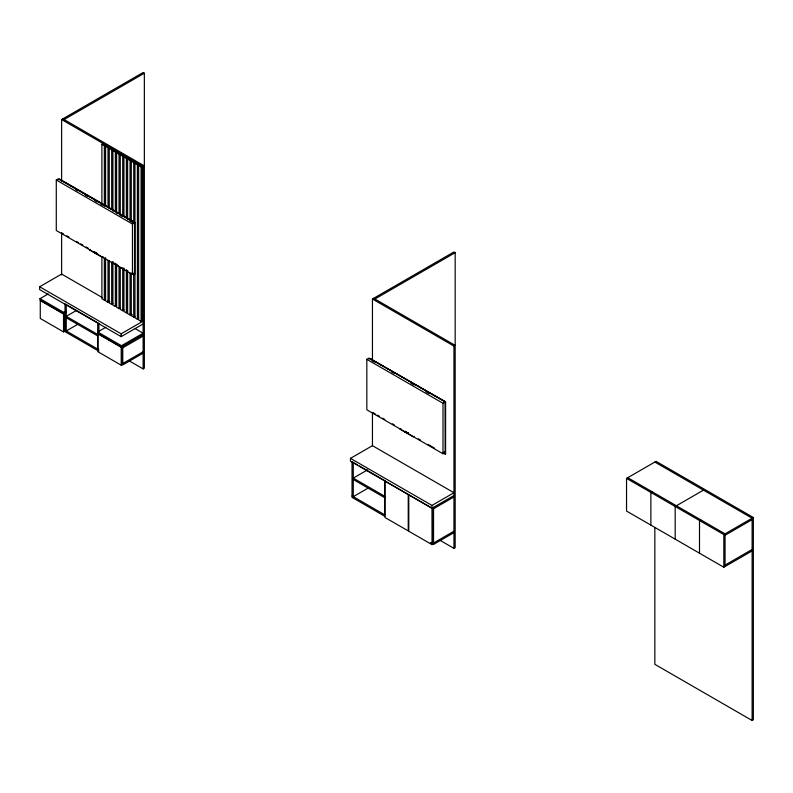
<?xml version="1.0" encoding="UTF-8"?>
<svg xmlns="http://www.w3.org/2000/svg" width="793" height="793" viewBox="0 0 793 793"><rect width="100%" height="100%" fill="white"/><g stroke="black" fill="none" stroke-linecap="round" stroke-linejoin="round"><path stroke-width="1.19" d="M407.067 432.79L407.989 433.295M96.924 254.057L94.526 252.67L95.091 252.561M97.172 254.206L97.043 253.393L95.715 253.334M408.147 432.998L406.601 432.849M405.857 431.858L406.403 432.482M95.497 252.67L95.566 253.007M405.818 431.858C406.284 432.631 403.974 431.065 406.353 432.185M94.843 252.164L94.357 252.471L94.763 251.946M404.896 431.541L405.6 431.392L405.015 431.858M405.203 431.362L405.818 431.927M94.823 252.085L94.892 252.551M96.062 253.562L95.854 252.561M96.042 253.136L96.736 253.572M94.922 252.927L94.466 252.571M405.471 432.225L405.778 432.046M96.637 253.363C98.144 254.206 97.073 253.621 97.172 253.78M408.058 433.444L407.156 432.651M407.483 432.482L407.82 432.839M97.212 254.226L97.638 253.701M61.626 181.23L61.626 119.555L143.127 72.51L144.346 73.214L144.346 368.18L143.127 368.894L129.18 360.845M64.074 119.555L144.346 73.214M101.9 204.792L101.9 144.227L103.12 143.513M101.9 144.227L104.349 145.634L105.568 144.931L105.568 205.684M106.797 145.634L105.568 146.348L108.017 147.756L109.246 147.052L109.246 207.806M110.465 147.756L109.246 148.469L111.694 149.877L112.913 149.173L112.913 211.156M134.612 273.238L132.451 274.477L56.283 230.505L56.283 180.021L58.444 178.782L134.612 222.823L134.612 274.993L131.39 273.129M58.553 179.654L59.693 179.079L135.048 222.575L132.451 224.003L56.283 180.021M114.142 149.877L112.913 150.591L115.372 151.998L116.591 151.294L116.591 213.277M117.82 151.998L116.591 152.712L119.039 154.12L120.268 153.416L120.268 214.16M121.488 154.12L120.268 154.833L122.717 156.241L123.936 155.537L123.936 216.281M125.165 156.241L123.936 156.955L126.384 158.362L127.614 157.658L127.614 219.641M128.833 158.362L127.614 159.076L130.062 160.483L131.281 159.78L131.281 220.523M132.51 160.483L131.281 161.197L133.739 162.605L134.959 161.901L134.959 317.834L137.407 319.242L138.636 318.538M136.188 162.605L134.959 163.308L137.407 164.726L138.636 164.022L138.636 319.946L141.085 321.363L142.304 320.659L142.304 166.143L141.085 166.847L138.636 165.43L139.855 164.726M61.626 119.555L143.127 166.609L144.346 165.906L62.845 118.851M133.64 223.011L134.513 222.516L134.513 273.317L133.64 273.823M90.372 249.448L89.53 249.934L102.664 257.517L103.506 257.031M95.804 252.888L96.31 253.324L95.547 252.739M143.127 323.96L121.151 336.638L39.65 289.594L39.65 286.759L61.626 274.071L102.376 297.603M39.987 298.664L63.797 312.412L63.797 313.82L39.987 300.081L39.987 298.664L48.234 293.906M63.797 312.412L65.859 311.223M64.748 313.275L64.748 331.187L63.529 331.89L40.265 318.459L40.265 300.547L63.529 313.978L65.859 312.63M76.455 310.45L66.245 316.338L97.678 334.487M101.9 256.714L101.9 298.743L104.349 300.151L105.568 299.447M105.568 257.596L105.568 300.864L108.017 302.272L109.246 301.568M109.246 260.778L109.246 302.985L111.694 304.393L112.913 303.689M78.497 323.881L66.245 330.949L66.245 304.552M112.913 261.66L112.913 305.107L115.372 306.514L116.591 305.811M116.591 263.96L116.591 307.228L119.039 308.636L120.268 307.932M120.268 267.142L120.268 309.349L122.717 310.757L123.936 310.053M123.936 268.024L123.936 311.471L126.384 312.878L127.614 312.174M105.925 327.212L97.678 331.97L121.488 345.718L143.127 333.229L134.84 328.441M127.614 270.324L127.614 313.592L130.062 314.999L131.281 314.296M131.281 273.506L131.281 315.713L133.739 317.121L134.959 316.417M39.65 286.759L121.151 333.813L143.127 321.125M122.439 346.581L122.439 364.493L121.22 365.196L97.955 351.765L97.955 333.853L121.22 347.284L143.127 334.636M143.127 336.054L122.717 347.84L97.678 333.387M143.127 351.765L122.717 363.551L121.488 362.837M143.127 353.182L122.717 364.958L122.717 346.422M372.452 360.686L372.452 299.011L453.953 251.956L455.172 252.67L455.172 547.636L453.953 548.35L440.006 540.301M374.901 299.011L455.172 252.67M444.13 451.931L445.16 452.525L443 453.774L366.832 409.803L366.832 359.318L368.993 358.069L445.587 401.873L445.587 454.032L443.009 453.041M369.102 358.951L369.964 358.446L445.051 401.803L445.16 454.28M369.806 358.614L445.587 401.873M372.452 299.011L453.953 346.065L455.172 345.361L373.672 298.307M444.189 402.299L445.051 401.803M366.832 359.318L443 403.29L445.16 402.041M400.921 428.735L400.078 429.221L413.212 436.804L414.055 436.319M350.476 458.364L372.452 445.676L453.953 492.731L431.977 505.419L350.476 458.364L350.476 461.189L431.977 508.244L453.953 495.556M405.709 431.451L404.896 431.967L405.6 431.61M406.551 432.809L407.374 433.394L408.028 432.909M406.65 432.978L407.364 433.037L406.859 432.314M367.555 469.872L353.272 478.12L384.694 496.259M368.576 487.824L353.272 496.656L353.272 462.408M453.953 496.973L433.543 508.749L432.314 508.045M453.953 531.221L433.543 543.007L432.314 542.293M432.046 508.204L408.782 494.773L408.782 531.221L432.046 544.652L433.265 543.948L433.265 507.5M430.44 542.62L433.543 544.414L453.953 532.638M752.121 550.897L723.821 567.233L626.539 511.069L626.539 478.387L656.069 461.348L753.35 517.512L753.35 719.786L752.121 720.49L654.84 664.326L654.84 527.424M652.084 491.729L650.865 492.433L650.865 525.115M703.48 490.133L675.18 506.469L675.18 539.151M700.725 519.811L699.505 520.515L699.505 553.197M626.539 478.387L723.821 534.551L753.35 517.512M725.05 535.265L752.121 519.633M725.05 565.112L752.121 549.48M406.403 432.046L406.095 432.661L405.144 431.689M654.84 462.051L752.121 518.216L752.121 720.49M627.769 477.683L725.05 533.848L725.05 566.529M134.513 222.516L59.416 179.416M75.712 189.567L77.863 190.806M85.366 195.137L87.517 196.377M95.021 200.718L97.172 201.957M100.394 203.811L102.535 205.05M119.703 214.962L121.844 216.202M129.348 220.533L132.57 222.387M372.314 360.805L374.465 362.044M391.623 371.957L393.774 373.196M410.933 383.098L414.154 384.962M425.95 391.772L429.172 393.635M61.408 232.726L63.559 233.965M66.771 235.828L68.922 237.057M76.425 241.399L78.576 242.638M80.717 243.877L82.868 245.116M86.08 246.97L88.231 248.209M112.091 261.987L114.232 263.226M116.373 264.466L118.524 265.705M121.745 267.558L123.886 268.797M373.027 412.638L375.178 413.877M377.319 415.116L379.46 416.355M382.682 418.208L384.823 419.447M392.337 423.789L394.478 425.028M418.337 438.797L420.488 440.036M427.992 444.377L434.435 448.085M107.739 300.696L109.88 301.935M130.25 313.701L132.401 314.94M357.336 464.757L352.042 461.704L352.042 497.36L384.863 516.312M359.457 465.977L384.863 480.647M97.846 322.801L65.026 303.848L65.026 331.652L98.907 351.22M353.272 479.527L384.694 497.677M66.245 317.755L97.678 335.895M65.026 330.245L98.907 349.802M352.042 495.952L384.863 514.895M406.868 432.651L406.65 432.354M96.429 253.373L96.518 253.929L97.331 253.413M723.821 534.551L723.821 567.233M453.953 346.065L453.953 548.35M444.189 452.466L444.189 453.11M443 403.29L443 453.774M433.543 507.342L433.543 544.414M431.977 505.419L432.046 544.652M384.694 480.548L384.694 514.806M372.452 412.489L372.452 445.785M143.127 166.609L143.127 368.894M141.085 166.847L141.085 321.363M137.407 164.726L137.407 319.242M133.739 162.605L133.739 221.941M133.64 273.169L133.739 317.121M132.451 224.003L132.451 274.477M130.062 160.483L130.062 219.82M130.062 272.97L130.062 314.999M126.384 158.362L126.384 217.698M126.384 269.62L126.384 312.878M122.717 156.241L122.717 215.577M122.717 268.728L122.717 310.757M121.488 345.718L121.488 347.126M121.22 347.284L121.22 365.196M121.151 333.813L121.151 336.638M119.039 154.12L119.039 213.456M119.039 266.607L119.039 308.636M115.372 151.998L115.372 211.334M115.372 263.256L115.372 306.514M111.694 149.877L111.694 209.213M111.694 262.364L111.694 304.393M108.017 147.756L108.017 207.092M108.017 260.243L108.017 302.272M104.349 145.634L104.349 206.21M104.349 258.131L104.349 300.151M98.907 323.405L98.907 331.801M97.678 322.701L97.678 349.098M63.529 313.978L63.529 331.89M61.626 233.033L61.626 274.963M408.236 494.455L384.972 481.024L384.972 517.472L408.236 530.904L408.236 494.455"/></g></svg>
